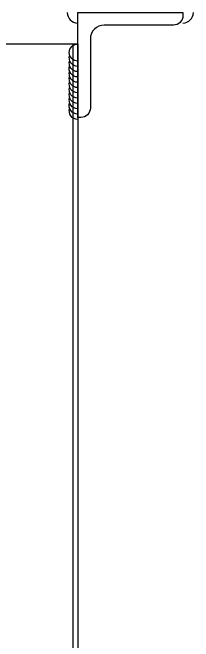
# Model space of a CAD drawing. Extents: x -3378 to 102197, y -3799 to 48702.
# Drawn here: x 58427.7 to 58513.7, y 13093.2 to 13393 of the extents above; entities that cross this region are included whole.
import ezdxf

# ---------------------------------------------------------------- set-up
doc = ezdxf.new("R2010")
doc.units = 0
for name, color, linetype in [('24WELD', 55, 'Continuous'), ('GM_SECT_15', 15, 'Continuous'), ('steel', 7, 'Continuous')]:
    doc.layers.add(name, color=color, linetype=linetype)

# ---------------------------------------------------------------- blocks, each defined once
blk = doc.blocks.new('*U346')
for centre, end in [((3.94, -0.69), 170.022), ((6.4, -1.13), 98.2318), ((8.86, -1.56), 98.2318), ((11.33, -1.99), 98.2318), ((13.79, -2.43), 98.2318), ((16.25, -2.86), 98.2318), ((18.71, -3.29), 98.2318), ((21.17, -3.73), 98.2318), ((23.64, -4.16), 98.2318), ((26.1, -4.59), 98.2318), ((28.56, -5.02), 98.2318), ((31.02, -5.46), 98.2318)]:
    blk.add_arc(centre, 4, 350.022, end)

msp = doc.modelspace()

# ---------------------------------------------------------------- linework, layer by layer
at = {"color": 2}
for centre, start, end in [((58458.707, 13392.995), 180, 270), ((58508.707, 13392.995), 270, 360)]:
    msp.add_arc(centre, 5, start, end, dxfattribs=at)
at = {"layer": 'GM_SECT_15'}
for p, q in [((58458.707, 13377.995, 0), (58383.707, 13377.995, 0)), ((58456.407, 13377.995, 0), (58456.407, 12977.995, 0)), ((58458.707, 13377.995, 0), (58458.707, 12977.995, 0))]:
    msp.add_line(p, q, dxfattribs=at)
at = {"layer": 'steel', "elevation": 0}
msp.add_lwpolyline([(58464.707, 13347.495, -0.4142136), (58460.207, 13342.995), (58458.707, 13342.995), (58458.707, 13392.995), (58508.707, 13392.995), (58508.707, 13391.495, -0.4142136), (58504.207, 13386.995), (58471.207, 13386.995, 0.4142136), (58464.707, 13380.495)], format="xyb", close=True, dxfattribs=at)

# ---------------------------------------------------------------- block references
at = {"layer": '24WELD', "xscale": -1.012500000000001, "yscale": 1.012500000000001, "zscale": 1.012500000000001, "rotation": 80.02168882065637}
msp.add_blockref('*U346', (58458.707, 13377.995, 0), dxfattribs=at)

doc.saveas('drawing.dxf')
